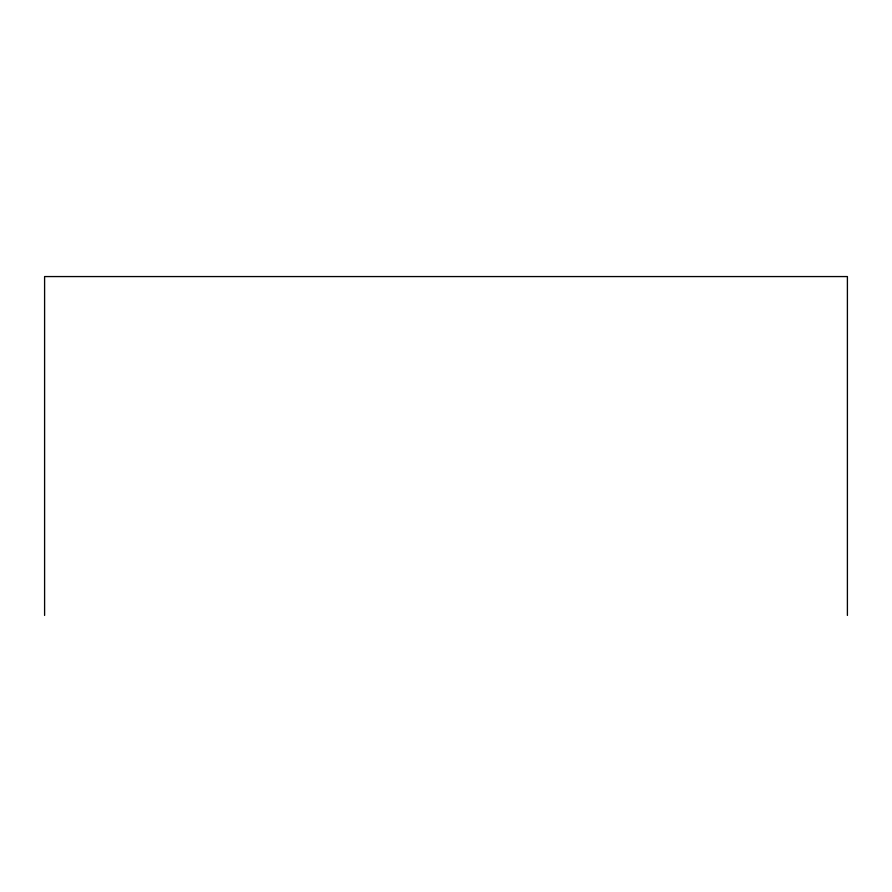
<?xml version="1.0" encoding="UTF-8"?>
<svg xmlns="http://www.w3.org/2000/svg" width="892" height="892" viewBox="0 0 892 892"><rect width="100%" height="100%" fill="white"/><g stroke="black" fill="none" stroke-linecap="round" stroke-linejoin="round"><path stroke-width="1.34" d="M847.4 615.435L847.4 276.565L44.6 276.565L44.6 615.435"/></g></svg>
